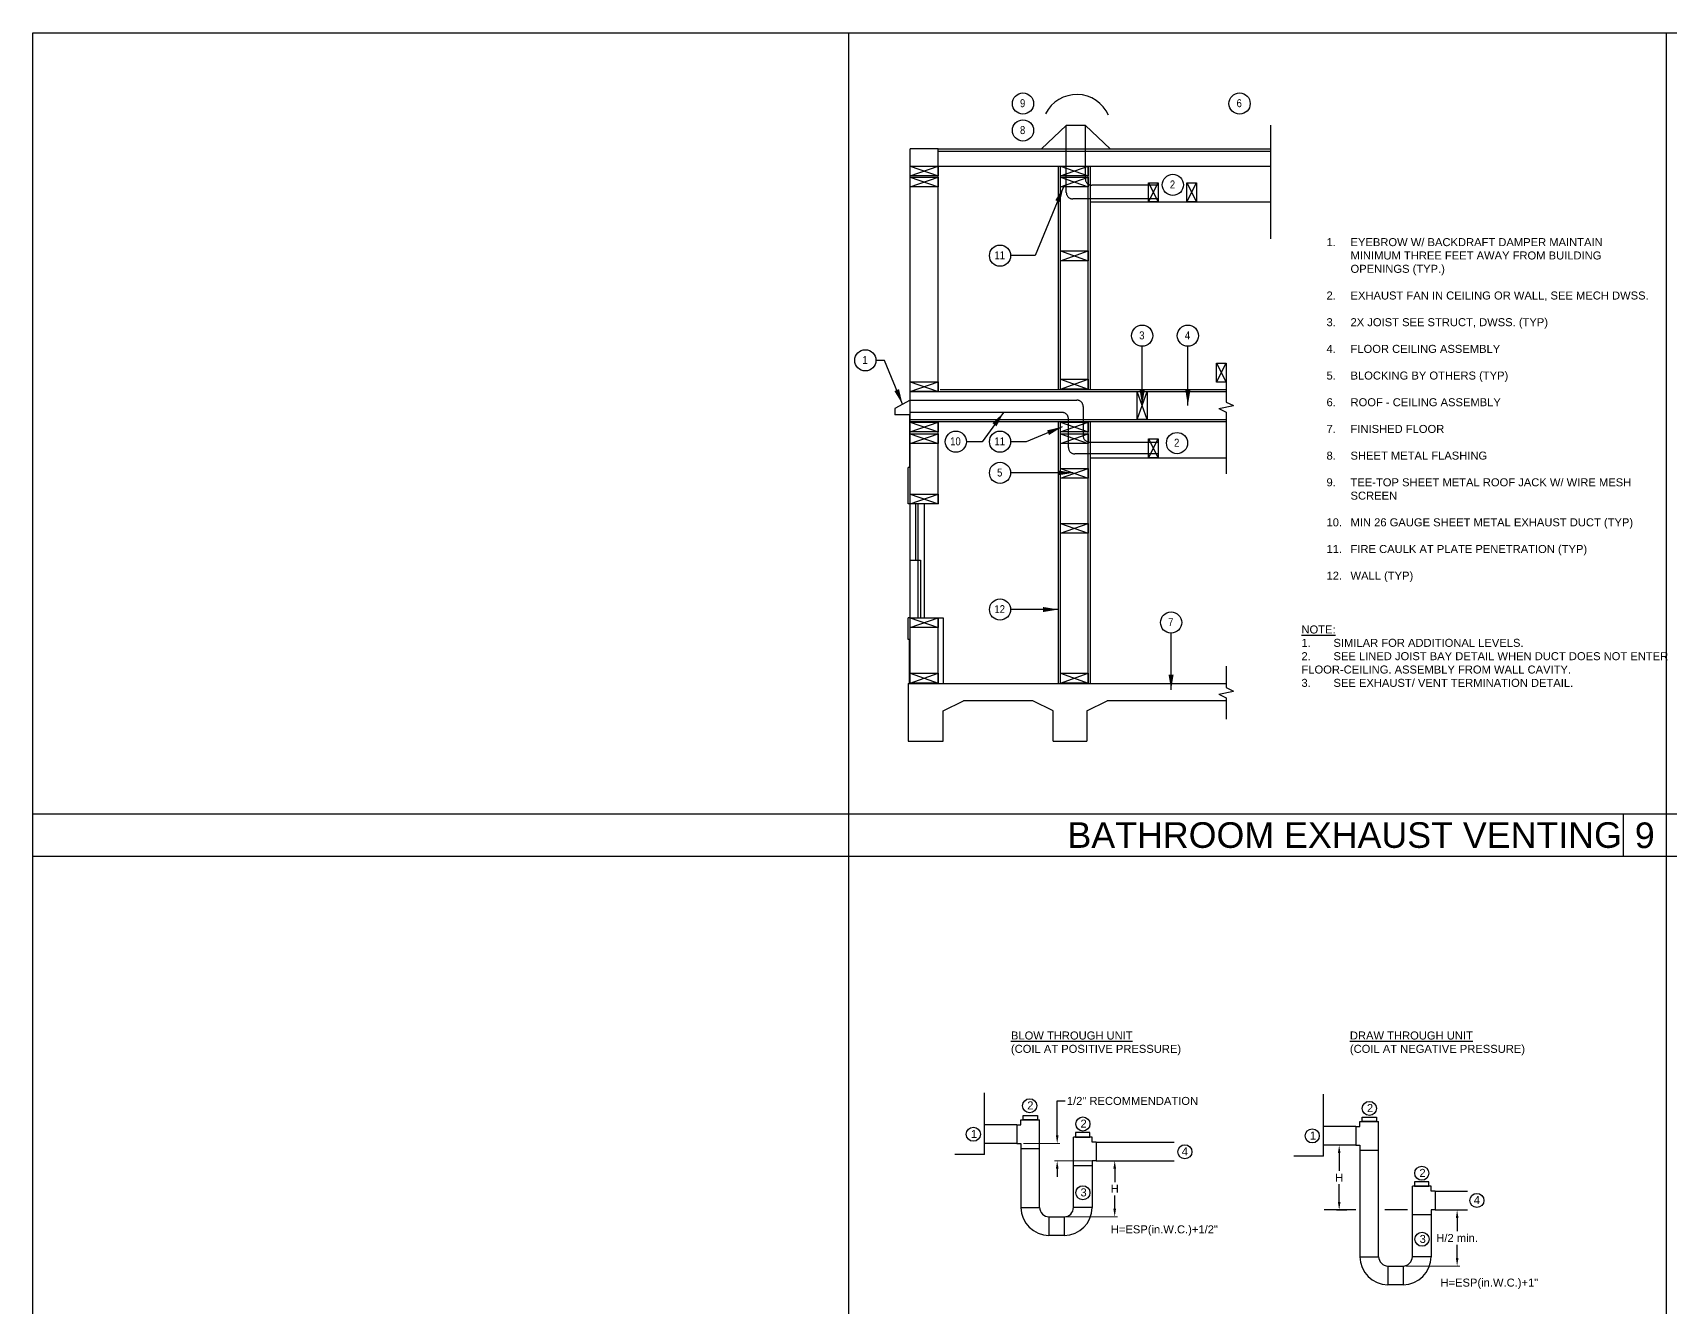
# Model space of a CAD drawing. Header units: inches. Extents: x -22 to 145, y -20 to 61.
# Drawn here: x 0 to 19.19, y 14.07 to 29 of the extents above; entities that cross this region are included whole.
import ezdxf
from ezdxf.enums import TextEntityAlignment as Align

# ---------------------------------------------------------------- set-up
doc = ezdxf.new("R2010")
doc.units = ezdxf.units.IN
doc.header["$MEASUREMENT"] = 0
doc.header["$PDMODE"] = 34
doc.header["$PDSIZE"] = 50
doc.linetypes.add('ACAD_ISO02W100', pattern=[15, 12, -3])
for name, color, linetype in [('Annotations', 1, 'Continuous'), ('GEC_BORDER', 2, 'Continuous'), ('LINE', 3, 'Continuous'), ('M-DET-MEDIUM', 3, 'Continuous'), ('M-DET-TXT', 2, 'Continuous'), ('M-DET-WIDE', 255, 'Continuous'), ('TEXT', 2, 'Continuous')]:
    doc.layers.add(name, color=color, linetype=linetype)
doc.styles.add('ARC-TEXT', font='arial.ttf', dxfattribs={"width": 1.00018, "height": 0.0938})
doc.styles.add('Arial', font='arial.ttf')
doc.styles.get("Standard").update_dxf_attribs({"font": 'arial.ttf'})
doc.styles.add('TITLE1', font='arial.ttf')
doc.dimstyles.new('ASSY$0', dxfattribs={"dimscale": 0.75, "dimtxt": 0.1875, "dimasz": 0.1875, "dimexe": 0.0625, "dimexo": 0.0625, "dimgap": 0.0625, "dimtad": 0, "dimtih": 1, "dimtoh": 1, "dimdec": 4, "dimzin": 4, "dimdsep": 46, "dimlunit": 5, "dimtxsty": 'Standard', "dimcen": 0.0625, "dimadec": 0, "dimazin": 0, "dimtfac": 0.666667, "dimtdec": 4, "dimtofl": 0, "dimtmove": 0, "dimatfit": 3, "dimfxl": 1, "dimfrac": 2, "dimtolj": 1, "dimtzin": 0, "dimarcsym": 0})
doc.dimstyles.new('Standard 1', dxfattribs={"dimtxt": 0.18, "dimasz": 0.18, "dimexe": 0.18, "dimexo": 0.0625, "dimgap": 0.09, "dimtad": 0, "dimtih": 1, "dimtoh": 1, "dimdec": 4, "dimzin": 0, "dimdsep": 46, "dimlunit": 4, "dimtxsty": 'Standard', "dimcen": 0.09, "dimadec": 0, "dimazin": 0, "dimtfac": 1, "dimtdec": 4, "dimtofl": 0, "dimtmove": 0, "dimatfit": 3, "dimfxl": 1, "dimtolj": 1, "dimtzin": 0, "dimarcsym": 0})

# ---------------------------------------------------------------- blocks, each defined once
blk = doc.blocks.new('000003')
at = {"ltscale": 6}
blk.add_circle((0, 0), 1.49, dxfattribs=at)
at = {"ltscale": 12, "style": 'ARC-TEXT', "width": 0.85}
blk.add_attdef('X', text='', height=1.12, dxfattribs=at).set_placement((-0.05, -0.51), align=Align.CENTER)
blk = doc.blocks.new('*D1100')
at = {"layer": 'Defpoints', "color": 0, "transparency": 16777216}
for p in [(15.307, 15.971), (15.428, 15.971), (15.428, 15.211)]:
    blk.add_point(p, dxfattribs=at)
at = {"layer": 'M-DET-MEDIUM', "color": 0, "lineweight": 5, "transparency": 16777216}
for p, q in [((15.397, 15.971), (15.276, 15.971)), ((15.397, 15.211), (15.276, 15.211))]:
    blk.add_line(p, q, dxfattribs=at)
at = {"layer": 'M-DET-MEDIUM', "color": 0, "lineweight": -2, "transparency": 16777216}
for p, q in [((15.307, 15.877), (15.307, 15.669)), ((15.307, 15.305), (15.307, 15.513))]:
    blk.add_line(p, q, dxfattribs=at)
at = {"layer": 'M-DET-MEDIUM', "color": 0, "transparency": 16777216}
for points in [[(15.292, 15.877), (15.323, 15.877), (15.307, 15.971)], [(15.292, 15.305), (15.323, 15.305), (15.307, 15.211)]]:
    blk.add_solid(points, dxfattribs=at)
at = {"layer": 'M-DET-MEDIUM', "color": 0, "transparency": 16777216, "insert": (15.307, 15.591), "char_height": 0.0938, "attachment_point": 5}
blk.add_mtext('\\A1;H', dxfattribs=at)
blk = doc.blocks.new('*D1101')
at = {"layer": 'Defpoints', "color": 0, "transparency": 16777216}
for p in [(16.431, 15.211), (16.056, 14.555), (16.689, 14.555)]:
    blk.add_point(p, dxfattribs=at)
at = {"layer": 'M-DET-MEDIUM', "color": 0, "lineweight": 5, "transparency": 16777216}
for p, q in [((16.463, 15.211), (16.72, 15.211)), ((16.087, 14.555), (16.72, 14.555))]:
    blk.add_line(p, q, dxfattribs=at)
at = {"layer": 'M-DET-MEDIUM', "color": 0, "lineweight": -2, "transparency": 16777216}
for p, q in [((16.689, 15.118), (16.689, 14.963)), ((16.689, 14.649), (16.689, 14.803))]:
    blk.add_line(p, q, dxfattribs=at)
at = {"layer": 'M-DET-MEDIUM', "color": 0, "transparency": 16777216}
for points in [[(16.674, 15.118), (16.705, 15.118), (16.689, 15.211)], [(16.674, 14.649), (16.705, 14.649), (16.689, 14.555)]]:
    blk.add_solid(points, dxfattribs=at)
at = {"layer": 'M-DET-MEDIUM', "color": 0, "transparency": 16777216, "insert": (16.689, 14.883), "char_height": 0.09375, "attachment_point": 5}
blk.add_mtext('\\A1;H/2 min.', dxfattribs=at)
blk = doc.blocks.new('*D1102')
at = {"layer": 'Defpoints', "color": 0, "transparency": 16777216}
for p in [(11.579, 15.99), (12.003, 15.99), (12.46, 15.788)]:
    blk.add_point(p, dxfattribs=at)
at = {"layer": 'M-DET-MEDIUM', "color": 0, "lineweight": -2, "transparency": 16777216}
for p, q in [((12.003, 16.084), (12.003, 16.488)), ((12.003, 16.488), (12.097, 16.488)), ((12.003, 15.695), (12.003, 15.601))]:
    blk.add_line(p, q, dxfattribs=at)
at = {"layer": 'M-DET-MEDIUM', "color": 0, "lineweight": 5, "transparency": 16777216}
for p, q in [((11.61, 15.99), (12.035, 15.99)), ((12.429, 15.788), (11.972, 15.788))]:
    blk.add_line(p, q, dxfattribs=at)
at = {"layer": 'M-DET-MEDIUM', "color": 0, "transparency": 16777216}
for points in [[(11.988, 16.084), (12.019, 16.084), (12.003, 15.99)], [(11.988, 15.695), (12.019, 15.695), (12.003, 15.788)]]:
    blk.add_solid(points, dxfattribs=at)
at = {"layer": 'M-DET-MEDIUM', "color": 0, "transparency": 16777216, "insert": (12.885, 16.488), "char_height": 0.09375, "attachment_point": 5}
blk.add_mtext('\\A1;{\\H1x;1/2}" RECOMMENDATION', dxfattribs=at)
blk = doc.blocks.new('*D1103')
at = {"layer": 'Defpoints', "color": 0, "transparency": 16777216}
for p in [(12.916, 15.788), (11.996, 15.132), (12.677, 15.132)]:
    blk.add_point(p, dxfattribs=at)
at = {"layer": 'M-DET-MEDIUM', "color": 0, "lineweight": 5, "transparency": 16777216}
for p, q in [((12.885, 15.788), (12.646, 15.788)), ((12.027, 15.132), (12.708, 15.132))]:
    blk.add_line(p, q, dxfattribs=at)
at = {"layer": 'M-DET-MEDIUM', "color": 0, "lineweight": -2, "transparency": 16777216}
for p, q in [((12.677, 15.695), (12.677, 15.538)), ((12.677, 15.226), (12.677, 15.382))]:
    blk.add_line(p, q, dxfattribs=at)
at = {"layer": 'M-DET-MEDIUM', "color": 0, "transparency": 16777216}
for points in [[(12.661, 15.695), (12.693, 15.695), (12.677, 15.788)], [(12.661, 15.226), (12.693, 15.226), (12.677, 15.132)]]:
    blk.add_solid(points, dxfattribs=at)
at = {"layer": 'M-DET-MEDIUM', "color": 0, "transparency": 16777216, "insert": (12.677, 15.46), "char_height": 0.0938, "attachment_point": 5}
blk.add_mtext('\\A1;H', dxfattribs=at)

msp = doc.modelspace()

# ---------------------------------------------------------------- linework, layer by layer
at = {"layer": 'GEC_BORDER', "color": 5}
for p, q in [((9.55964, 29), (9.55964, 0)), ((9.55964, 29), (9.55964, 0)), ((19.13776, 29), (19.13776, 0)), ((19.13776, 29), (19.13776, 0)), ((-0.00033, 19.85031), (38.3125, 19.85031)), ((18.63776, 19.35031), (18.63776, 19.85031)), ((38.3125, 19.35031), (0, 19.35031))]:
    msp.add_line(p, q, dxfattribs=at)
msp.add_lwpolyline([(38.3125, 0), (0, 0), (0, 29), (38.3125, 29)], close=True, dxfattribs=at)
at = {"layer": 'LINE'}
for points in [[(12.11018, 27.9147), (11.82114, 27.63905)], [(12.33302, 27.9147), (12.11018, 27.9147)], [(12.33302, 27.9147), (12.62206, 27.63905)], [(14.50424, 27.91614), (14.50424, 26.58601)], [(10.28183, 21.37673), (10.28183, 27.63905)], [(10.60683, 27.63905), (10.28183, 27.63905)], [(10.60683, 24.79662), (10.60683, 27.63905)], [(10.60683, 27.63905), (14.50424, 27.63905)], [(10.28183, 27.43864), (10.60683, 27.3232)], [(10.28183, 27.3232), (10.60683, 27.43864)], [(10.60683, 27.61405), (14.50424, 27.61405)], [(10.60683, 27.43864), (14.50424, 27.43864)], [(12.0171, 24.82162), (12.0171, 27.43864)], [(12.0421, 24.82162), (12.0421, 27.43864)], [(12.0421, 27.43864), (12.3671, 27.3232)], [(12.0421, 27.3232), (12.3671, 27.43864)], [(12.3671, 24.82162), (12.3671, 27.43864)], [(12.3921, 24.82162), (12.3921, 27.43864)], [(10.28183, 27.309), (10.60683, 27.19356)], [(10.28183, 27.19356), (10.60683, 27.309)], [(12.0421, 27.309), (12.3671, 27.19356)], [(12.0421, 27.19356), (12.3671, 27.309)], [(13.07274, 27.24114), (13.18604, 27.01959)], [(13.07274, 27.01959), (13.18604, 27.24114)], [(13.52261, 27.24114), (13.63592, 27.01959)], [(13.52261, 27.01959), (13.63592, 27.24114)], [(12.3921, 27.01959), (14.50424, 27.01959)], [(12.0421, 26.44541), (12.3671, 26.32998)], [(12.0421, 26.32998), (12.3671, 26.44541)], [(12.0421, 24.94264), (12.3671, 24.8272)], [(12.0421, 24.8272), (12.3671, 24.94264)], [(13.86894, 25.13049), (13.98224, 24.90894)], [(13.86894, 24.90894), (13.98224, 25.13049)], [(13.98224, 24.96273), (13.98224, 24.67436)], [(10.28183, 24.91205), (10.60683, 24.79662)], [(10.28183, 24.79662), (10.60683, 24.91205)], [(10.28183, 24.79662), (13.98224, 24.79662)], [(10.63183, 24.82162), (13.98224, 24.82162)], [(12.94127, 24.47162), (13.05671, 24.79662)], [(13.05671, 24.47162), (12.94127, 24.79662)], [(10.28183, 24.69748), (10.10081, 24.59928), (10.10081, 24.52372)], [(13.8965, 24.59801), (14.06798, 24.63272)], [(13.8965, 24.59801), (13.98224, 24.55636)], [(13.98224, 24.67436), (14.06798, 24.63272)], [(10.27149, 24.52372), (10.10081, 24.52372)], [(10.28183, 24.52372), (10.27149, 24.52372), (10.27149, 23.90759)], [(10.28183, 24.47162), (13.98224, 24.47162)], [(10.28183, 24.44662), (13.98224, 24.44662)], [(10.28183, 24.43983), (10.60683, 24.32439)], [(10.28183, 24.32439), (10.60683, 24.43983)], [(10.60683, 23.48066), (10.60683, 24.44662)], [(12.0171, 21.37673), (12.0171, 24.44662)], [(12.0421, 21.37673), (12.0421, 24.44662)], [(12.0421, 24.43983), (12.3671, 24.32439)], [(12.0421, 24.32439), (12.3671, 24.43983)], [(12.3671, 21.37673), (12.3671, 24.44662)], [(12.3921, 21.37673), (12.3921, 24.44662)], [(13.98224, 24.55636), (13.98224, 23.8321)], [(10.28183, 24.30405), (10.60683, 24.18861)], [(10.28183, 24.18861), (10.60683, 24.30405)], [(12.0421, 24.30405), (12.3671, 24.18861)], [(12.0421, 24.18861), (12.3671, 24.30405)], [(13.07274, 24.24299), (13.18604, 24.02144)], [(13.07274, 24.02144), (13.18604, 24.24299)], [(12.3921, 24.02144), (13.98224, 24.02144)], [(10.25683, 23.48066), (10.25683, 23.90759)], [(10.28183, 23.90759), (10.25683, 23.90759)], [(12.0421, 23.89665), (12.3671, 23.78121)], [(12.0421, 23.78121), (12.3671, 23.89665)], [(10.28183, 23.48066), (10.25683, 23.48066)], [(10.28183, 23.5961), (10.60683, 23.48066)], [(10.28183, 23.48066), (10.60683, 23.5961)], [(10.34295, 23.48066), (10.34295, 22.82268)], [(10.3712, 23.48066), (10.3712, 22.82268)], [(10.44433, 23.48066), (10.44474, 22.14889)], [(12.0421, 23.25235), (12.3671, 23.13691)], [(12.0421, 23.13691), (12.3671, 23.25235)], [(10.28183, 22.82268), (10.40227, 22.82268), (10.40227, 22.14889)], [(10.3712, 22.82268), (10.3712, 22.14889)], [(10.25683, 21.89426), (10.25683, 22.14889)], [(10.28224, 22.14889), (10.25683, 22.14889)], [(10.28224, 22.14889), (10.60724, 22.03345)], [(10.28224, 22.03345), (10.60724, 22.14889)], [(10.60683, 21.37673), (10.60683, 22.14889)], [(10.60724, 22.14889), (10.66716, 22.14889), (10.66716, 21.37673)], [(10.28183, 21.89426), (10.25683, 21.89426)], [(10.26933, 21.89426), (10.26933, 21.37673)], [(10.28224, 21.49791), (10.60724, 21.38247)], [(10.28224, 21.38247), (10.60724, 21.49791)], [(12.0421, 21.49791), (12.3671, 21.38247)], [(12.0421, 21.38247), (12.3671, 21.49791)], [(13.98224, 21.58186), (13.98224, 21.32966)], [(10.25683, 21.37673), (13.98224, 21.37673)], [(10.25683, 21.37673), (10.25683, 20.70295), (10.66718, 20.70295)], [(13.98224, 21.32966), (14.06798, 21.28801)], [(10.66718, 21.05871), (10.9062, 21.17474)], [(11.71839, 21.17474), (10.9062, 21.17474)], [(11.95741, 21.05871), (11.71839, 21.17474)], [(12.35051, 21.05871), (12.58953, 21.17474)], [(13.98224, 21.17474), (12.58953, 21.17474)], [(13.8965, 21.25331), (14.06798, 21.28801)], [(13.8965, 21.25331), (13.98224, 21.21166)], [(13.98224, 21.21166), (13.98224, 20.95946)], [(10.66718, 20.70295), (10.66718, 21.05871)], [(11.95741, 20.70295), (11.95741, 21.05871)], [(12.35051, 21.05871), (12.35051, 20.70295)], [(11.95741, 20.70295), (12.35051, 20.70295)]]:
    msp.add_lwpolyline(points, dxfattribs=at)
at = {"layer": 'LINE', "linetype": 'ACAD_ISO02W100', "ltscale": 0.6}
for points in [[(13.18604, 27.05396), (12.18518, 27.05396, -0.41421356), (12.11018, 27.12896), (12.11018, 27.9147)], [(13.18604, 27.2136), (12.40802, 27.2136, -0.41421356), (12.33302, 27.2886), (12.33302, 27.9147)], [(10.28183, 24.69748), (12.23222, 24.69748, -0.41421356), (12.30722, 24.62248), (12.30722, 24.28098, 0.41421356), (12.38222, 24.20598), (13.18604, 24.20598)], [(13.18604, 24.06716), (12.20993, 24.06716, -0.41421356), (12.13493, 24.14216), (12.13493, 24.47751, 0.41421356), (12.05993, 24.55251), (10.28183, 24.55251)]]:
    msp.add_lwpolyline(points, format="xyb", dxfattribs=at)
at = {"layer": 'LINE'}
for points in [[(10.28183, 27.43864), (10.60683, 27.43864), (10.60683, 27.3232), (10.28183, 27.3232)], [(12.0421, 27.43864), (12.3671, 27.43864), (12.3671, 27.3232), (12.0421, 27.3232)], [(10.28183, 27.309), (10.60683, 27.309), (10.60683, 27.19356), (10.28183, 27.19356)], [(12.0421, 27.309), (12.3671, 27.309), (12.3671, 27.19356), (12.0421, 27.19356)], [(13.07274, 27.24114), (13.18604, 27.24114), (13.18604, 27.01959), (13.07274, 27.01959)], [(13.52261, 27.24114), (13.63592, 27.24114), (13.63592, 27.01959), (13.52261, 27.01959)], [(12.0421, 26.44541), (12.3671, 26.44541), (12.3671, 26.32998), (12.0421, 26.32998)], [(12.0421, 24.94264), (12.3671, 24.94264), (12.3671, 24.8272), (12.0421, 24.8272)], [(13.86894, 25.13049), (13.98224, 25.13049), (13.98224, 24.90894), (13.86894, 24.90894)], [(10.28183, 24.91205), (10.60683, 24.91205), (10.60683, 24.79662), (10.28183, 24.79662)], [(12.94127, 24.47162), (12.94127, 24.79662), (13.05671, 24.79662), (13.05671, 24.47162)], [(10.28183, 24.43983), (10.60683, 24.43983), (10.60683, 24.32439), (10.28183, 24.32439)], [(12.0421, 24.43983), (12.3671, 24.43983), (12.3671, 24.32439), (12.0421, 24.32439)], [(10.28183, 24.30405), (10.60683, 24.30405), (10.60683, 24.18861), (10.28183, 24.18861)], [(12.0421, 24.30405), (12.3671, 24.30405), (12.3671, 24.18861), (12.0421, 24.18861)], [(13.07274, 24.24299), (13.18604, 24.24299), (13.18604, 24.02144), (13.07274, 24.02144)], [(12.0421, 23.89665), (12.3671, 23.89665), (12.3671, 23.78121), (12.0421, 23.78121)], [(10.28183, 23.5961), (10.60683, 23.5961), (10.60683, 23.48066), (10.28183, 23.48066)], [(12.0421, 23.25235), (12.3671, 23.25235), (12.3671, 23.13691), (12.0421, 23.13691)], [(10.28224, 22.14889), (10.60724, 22.14889), (10.60724, 22.03345), (10.28224, 22.03345)], [(10.28224, 21.49791), (10.60724, 21.49791), (10.60724, 21.38247), (10.28224, 21.38247)], [(12.0421, 21.49791), (12.3671, 21.49791), (12.3671, 21.38247), (12.0421, 21.38247)]]:
    msp.add_lwpolyline(points, close=True, dxfattribs=at)
msp.add_arc((12.23183, 27.86961), 0.40719, 23.644857, 153.510015, dxfattribs=at)
at = {"layer": 'M-DET-MEDIUM'}
for p, q in [((15.50409, 15.21133), (15.13053, 15.21133)), ((16.10728, 15.21133), (15.84338, 15.21133))]:
    msp.add_line(p, q, dxfattribs=at)
at = {"layer": 'M-DET-TXT'}
for centre in [(11.68028, 16.43257), (15.6606, 16.40145), (11.02059, 16.09799), (12.30385, 16.21869), (14.99202, 16.07923), (13.49915, 15.89288), (16.27528, 15.64165), (12.30385, 15.41337), (16.92099, 15.32307), (16.27757, 14.86842)]:
    msp.add_circle(centre, 0.08241, dxfattribs=at)
at = {"layer": 'M-DET-WIDE'}
for p, q in [((11.15139, 15.86166), (11.15139, 16.58473)), ((15.12282, 15.84291), (15.12282, 16.56597)), ((11.53124, 16.20864), (11.15139, 16.20864)), ((11.53124, 16.20864), (11.53124, 15.98989)), ((11.53124, 16.20864), (11.57889, 16.20864)), ((11.57889, 16.20864), (11.57889, 16.26729)), ((11.57889, 16.26729), (11.79764, 16.26729)), ((11.79764, 15.93124), (11.79764, 16.26729)), ((15.50266, 16.18989), (15.12282, 16.18989)), ((15.50266, 16.18989), (15.50266, 15.97114)), ((15.50266, 16.18989), (15.55031, 16.18989)), ((15.55031, 16.18989), (15.55031, 16.24853)), ((15.55031, 16.24853), (15.76906, 16.24853)), ((15.76906, 15.91249), (15.76906, 16.24853)), ((11.53124, 15.98989), (11.15139, 15.98989)), ((11.53124, 15.98989), (11.57889, 15.98989)), ((11.57889, 15.98989), (11.57889, 15.93124)), ((11.57889, 15.93124), (11.79764, 15.93124)), ((11.57889, 15.93124), (11.57889, 15.2413)), ((11.79764, 15.2413), (11.79764, 15.93124)), ((12.19357, 15.72973), (12.19357, 16.06577)), ((12.41232, 16.06577), (12.19357, 16.06577)), ((12.41232, 16.00713), (12.41232, 16.06577)), ((12.45997, 16.00713), (12.41232, 16.00713)), ((12.45997, 16.00713), (12.45997, 15.78838)), ((12.45997, 16.00713), (13.37269, 16.00713)), ((15.50266, 15.97114), (15.12282, 15.97114)), ((15.50266, 15.97114), (15.55031, 15.97114)), ((15.55031, 15.97114), (15.55031, 15.91249)), ((11.15139, 15.86166), (10.8042, 15.86166)), ((12.45997, 15.78838), (12.41232, 15.78838)), ((12.41232, 15.78838), (12.41232, 15.72973)), ((12.45997, 15.78838), (13.37269, 15.78838)), ((15.12282, 15.84291), (14.77562, 15.84291)), ((15.55031, 15.91249), (15.76906, 15.91249)), ((15.55031, 15.91249), (15.55031, 14.66426)), ((15.76906, 14.66426), (15.76906, 15.91249)), ((12.41232, 15.72973), (12.19357, 15.72973)), ((12.19357, 15.2413), (12.19357, 15.72973)), ((12.41232, 15.72973), (12.41232, 15.2413)), ((16.165, 15.15268), (16.165, 15.48873)), ((16.38375, 15.48873), (16.165, 15.48873)), ((16.38375, 15.43008), (16.38375, 15.48873)), ((16.4314, 15.43008), (16.38375, 15.43008)), ((16.4314, 15.43008), (16.4314, 15.21133)), ((16.4314, 15.43008), (16.81124, 15.43008)), ((11.57889, 15.2413), (11.79764, 15.2413)), ((12.41232, 15.2413), (12.19357, 15.2413)), ((16.4314, 15.21133), (16.38375, 15.21133)), ((16.38375, 15.21133), (16.38375, 15.15268)), ((16.4314, 15.21133), (16.81124, 15.21133)), ((11.90701, 15.13193), (11.90701, 14.91318)), ((11.90701, 15.13193), (12.08419, 15.13193)), ((12.08419, 15.13193), (12.08419, 14.91318)), ((12.08419, 15.13193), (12.08419, 14.91318)), ((16.38375, 15.15268), (16.165, 15.15268)), ((16.165, 14.66426), (16.165, 15.15268)), ((16.38375, 15.15268), (16.38375, 14.66426)), ((12.08419, 14.91318), (11.90701, 14.91318)), ((15.55031, 14.66426), (15.76906, 14.66426)), ((16.38375, 14.66426), (16.165, 14.66426)), ((15.87844, 14.55488), (15.87844, 14.33613)), ((15.87844, 14.55488), (16.05562, 14.55488)), ((16.05562, 14.55488), (16.05562, 14.33613)), ((16.05562, 14.55488), (16.05562, 14.33613)), ((16.05562, 14.33613), (15.87844, 14.33613))]:
    msp.add_line(p, q, dxfattribs=at)
for points in [[(11.7723, 16.26729), (11.60422, 16.26729), (11.60422, 16.31846), (11.7723, 16.31846)], [(12.2189, 16.06577), (12.38699, 16.06577), (12.38699, 16.11695), (12.2189, 16.11695)], [(15.74373, 16.24853), (15.57565, 16.24853), (15.57565, 16.29971), (15.74373, 16.29971)], [(16.19033, 15.48873), (16.35841, 15.48873), (16.35841, 15.5399), (16.19033, 15.5399)]]:
    msp.add_lwpolyline(points, close=True, dxfattribs=at)
for centre, radius, start, end in [((11.90701, 15.2413), 0.32812, 180, 270), ((11.90701, 15.2413), 0.10937, 180, 270), ((12.08419, 15.2413), 0.10937, 270, 0), ((12.08419, 15.2413), 0.32812, 270, 0), ((15.87844, 14.66426), 0.32812, 180, 270), ((15.87844, 14.66426), 0.10937, 180, 270), ((16.05562, 14.66426), 0.10937, 270, 0), ((16.05562, 14.66426), 0.32812, 270, 0)]:
    msp.add_arc(centre, radius, start, end, dxfattribs=at)

# ---------------------------------------------------------------- block references
at = {"layer": 'TEXT', "xscale": 0.08333333333325754, "yscale": 0.08333333333325754, "zscale": 0.08333333333325754}
for p, values in [((11.60231, 28.17095), {'X': '9'}), ((14.14003, 28.17095), {'X': '6'}), ((11.60231, 27.85576), {'X': '8'}), ((13.35825, 27.21871), {'X': '2'}), ((11.33376, 26.38972), {'X': '11'}), ((12.99899, 25.4515), {'X': '3'}), ((13.53413, 25.4515), {'X': '4'}), ((9.75554, 25.16286), {'X': '1'}), ((10.81542, 24.21018), {'X': '10'}), ((11.33376, 24.21018), {'X': '11'}), ((13.40764, 24.19389), {'X': '2'}), ((11.33376, 23.84514), {'X': '5'}), ((11.33376, 22.24462), {'X': '12'}), ((13.33778, 22.0923), {'X': '7'})]:
    msp.add_blockref('000003', p, dxfattribs=at).add_auto_attribs(values)

# ---------------------------------------------------------------- texts
at = {"layer": 'GEC_BORDER', "style": 'TITLE1'}
msp.add_text('9', height=0.3, dxfattribs=at).set_placement((18.88776, 19.60031), align=Align.MIDDLE_CENTER)
at = {"layer": 'GEC_BORDER', "insert": (18.61928, 19.60062), "char_height": 0.3, "width": 9.078125, "attachment_point": 6, "style": 'TITLE1'}
msp.add_mtext('BATHROOM EXHAUST VENTING\\P', dxfattribs=at)
at = {"layer": 'M-DET-TXT', "char_height": 0.09375, "attachment_point": 1, "style": 'Arial'}
for s, insert in [('{\\LBLOW THROUGH UNIT\\P}(COIL AT POSITIVE PRESSURE)', (11.46121, 17.30193)), ('{\\LDRAW THROUGH UNIT\\P}(COIL AT NEGATIVE PRESSURE)', (15.43264, 17.30193)), ('2', (11.65245, 16.4833)), ('2', (15.63277, 16.45218)), ('1', (10.99276, 16.14871)), ('2', (12.27602, 16.26942)), ('1', (14.96419, 16.12996)), ('4', (13.46205, 15.94361)), ('2', (16.24745, 15.69237)), ('3', (12.27602, 15.46409)), ('4', (16.88389, 15.3738)), ('H=ESP(in.W.C.)+1/2"', (12.63163, 15.03128)), ('3', (16.24974, 14.91915)), ('H=ESP(in.W.C.)+1"', (16.49412, 14.40769))]:
    msp.add_mtext_dynamic_manual_height_columns(s, width=3.2353846, gutter_width=4.03757, heights=[0], dxfattribs=dict(at, insert=insert))
at = {"layer": 'TEXT', "linetype": 'Continuous', "char_height": 0.09375, "attachment_point": 1, "style": 'ARC-TEXT'}
for s, width, insert in [('\\pi-0.28125,l0.28125,t0.28125;1.^IEYEBROW W/ BACKDRAFT DAMPER MAINTAIN MINIMUM THREE FEET AWAY FROM BUILDING OPENINGS (TYP.)\\P\\pi0,l0,tz;\\P\\pi-0.28125,l0.28125,t0.28125;2.^IEXHAUST FAN IN CEILING OR WALL, SEE MECH DWSS.\\P\\pi0,l0,tz;\\P\\pi-0.28125,l0.28125,t0.28125;3.^I2X JOIST SEE STRUCT, DWSS. (TYP)\\P\\pi0,l0,tz;\\P\\pi-0.28125,l0.28125,t0.28125;4.^IFLOOR CEILING ASSEMBLY\\P\\pi0,l0,tz;\\P\\pi-0.28125,l0.28125,t0.28125;5.^IBLOCKING BY OTHERS (TYP)\\P\\pi0,l0,tz;\\P\\pi-0.28125,l0.28125,t0.28125;6.^IROOF - CEILING ASSEMBLY\\P\\pi0,l0,tz;\\P\\pi-0.28125,l0.28125,t0.28125;7.^IFINISHED FLOOR\\P\\pi0,l0,tz;\\P\\pi-0.28125,l0.28125,t0.28125;8.^ISHEET METAL FLASHING\\P\\pi0,l0,tz;\\P\\pi-0.28125,l0.28125,t0.28125;9.^ITEE-TOP SHEET METAL ROOF JACK W/ WIRE MESH SCREEN\\P\\pi0,l0,tz;\\P\\pi-0.28125,l0.28125,t0.28125;10.^IMIN 26 GAUGE SHEET METAL EXHAUST DUCT (TYP)\\P\\pi0,l0,tz;\\P\\pi-0.28125,l0.28125,t0.28125;11.^IFIRE CAULK AT PLATE PENETRATION (TYP)\\P\\pi0,l0,tz;\\P\\pi-0.28125,l0.28125,t0.28125;12.^IWALL (TYP)', 3.6920031, (15.15874, 26.59454)), ('{\\LNOTE:\\P\\pi-0.28125,l0.28125,t0.28125;}1.^ISIMILAR FOR ADDITIONAL LEVELS.\\P2.^ISEE LINED JOIST BAY DETAIL WHEN DUCT DOES NOT ENTER FLOOR-CEILING. ASSEMBLY FROM WALL CAVITY.\\P3.^ISEE EXHAUST/ VENT TERMINATION DETAIL.', 4.3778382, (14.86519, 22.05741))]:
    msp.add_mtext_dynamic_manual_height_columns(s, width=width, gutter_width=8.97002, heights=[0], dxfattribs=dict(at, insert=insert))

# ---------------------------------------------------------------- dimensions: what is measured, and where the dimension line sits
at = {"layer": 'M-DET-MEDIUM'}
for base, p1, p2, text, picture, middle in [((12.00326, 15.98989), (12.45997, 15.78838), (11.57889, 15.98989), '{\\H1x;1/2}" RECOMMENDATION', '*D1102', (12.88488, 16.48828)), ((15.30717, 15.97114), (15.4279, 15.21133), (15.4279, 15.97114), 'H', '*D1100', (15.30717, 15.59123)), ((12.6769, 15.13193), (12.91633, 15.78838), (11.9956, 15.13193), 'H', '*D1103', (12.6769, 15.46015)), ((16.68923, 14.55488), (16.4314, 15.21133), (16.05562, 14.55488), 'H/2 min.', '*D1101', (16.68923, 14.88311))]:
    dim = msp.add_linear_dim(base=base, p1=p1, p2=p2, angle=90, text=text, dimstyle='ASSY$0', override={"dimscale": 0.5, "dimpost": '"', "dimlwe": 5}, dxfattribs=at)
    dim.commit()
    dim.dimension.update_dxf_attribs({"geometry": picture, "text_midpoint": middle, "dimtype": 160})

# ---------------------------------------------------------------- leaders
at = {"layer": 'Annotations'}
for points in [[(12.0772, 27.19356), (11.74424, 26.38972), (11.45779, 26.38972)], [(12.99899, 24.63412), (12.99899, 25.32747)], [(13.53413, 24.63412), (13.53413, 25.32747)], [(10.19132, 24.64838), (9.97822, 25.16286), (9.87957, 25.16286)], [(11.37569, 24.55251), (11.12289, 24.21018), (10.93945, 24.21018)], [(12.06205, 24.38449), (11.64123, 24.21018), (11.45779, 24.21018)], [(12.1871, 23.84514), (11.45779, 23.84514)], [(12.0171, 22.24462), (11.45779, 22.24462)], [(13.33778, 21.30197), (13.33778, 21.96827)]]:
    msp.add_leader(points, dimstyle='Standard 1', override={"dimgap": 0.09, "dimtad": 0}, dxfattribs=at)

doc.saveas('drawing.dxf')
